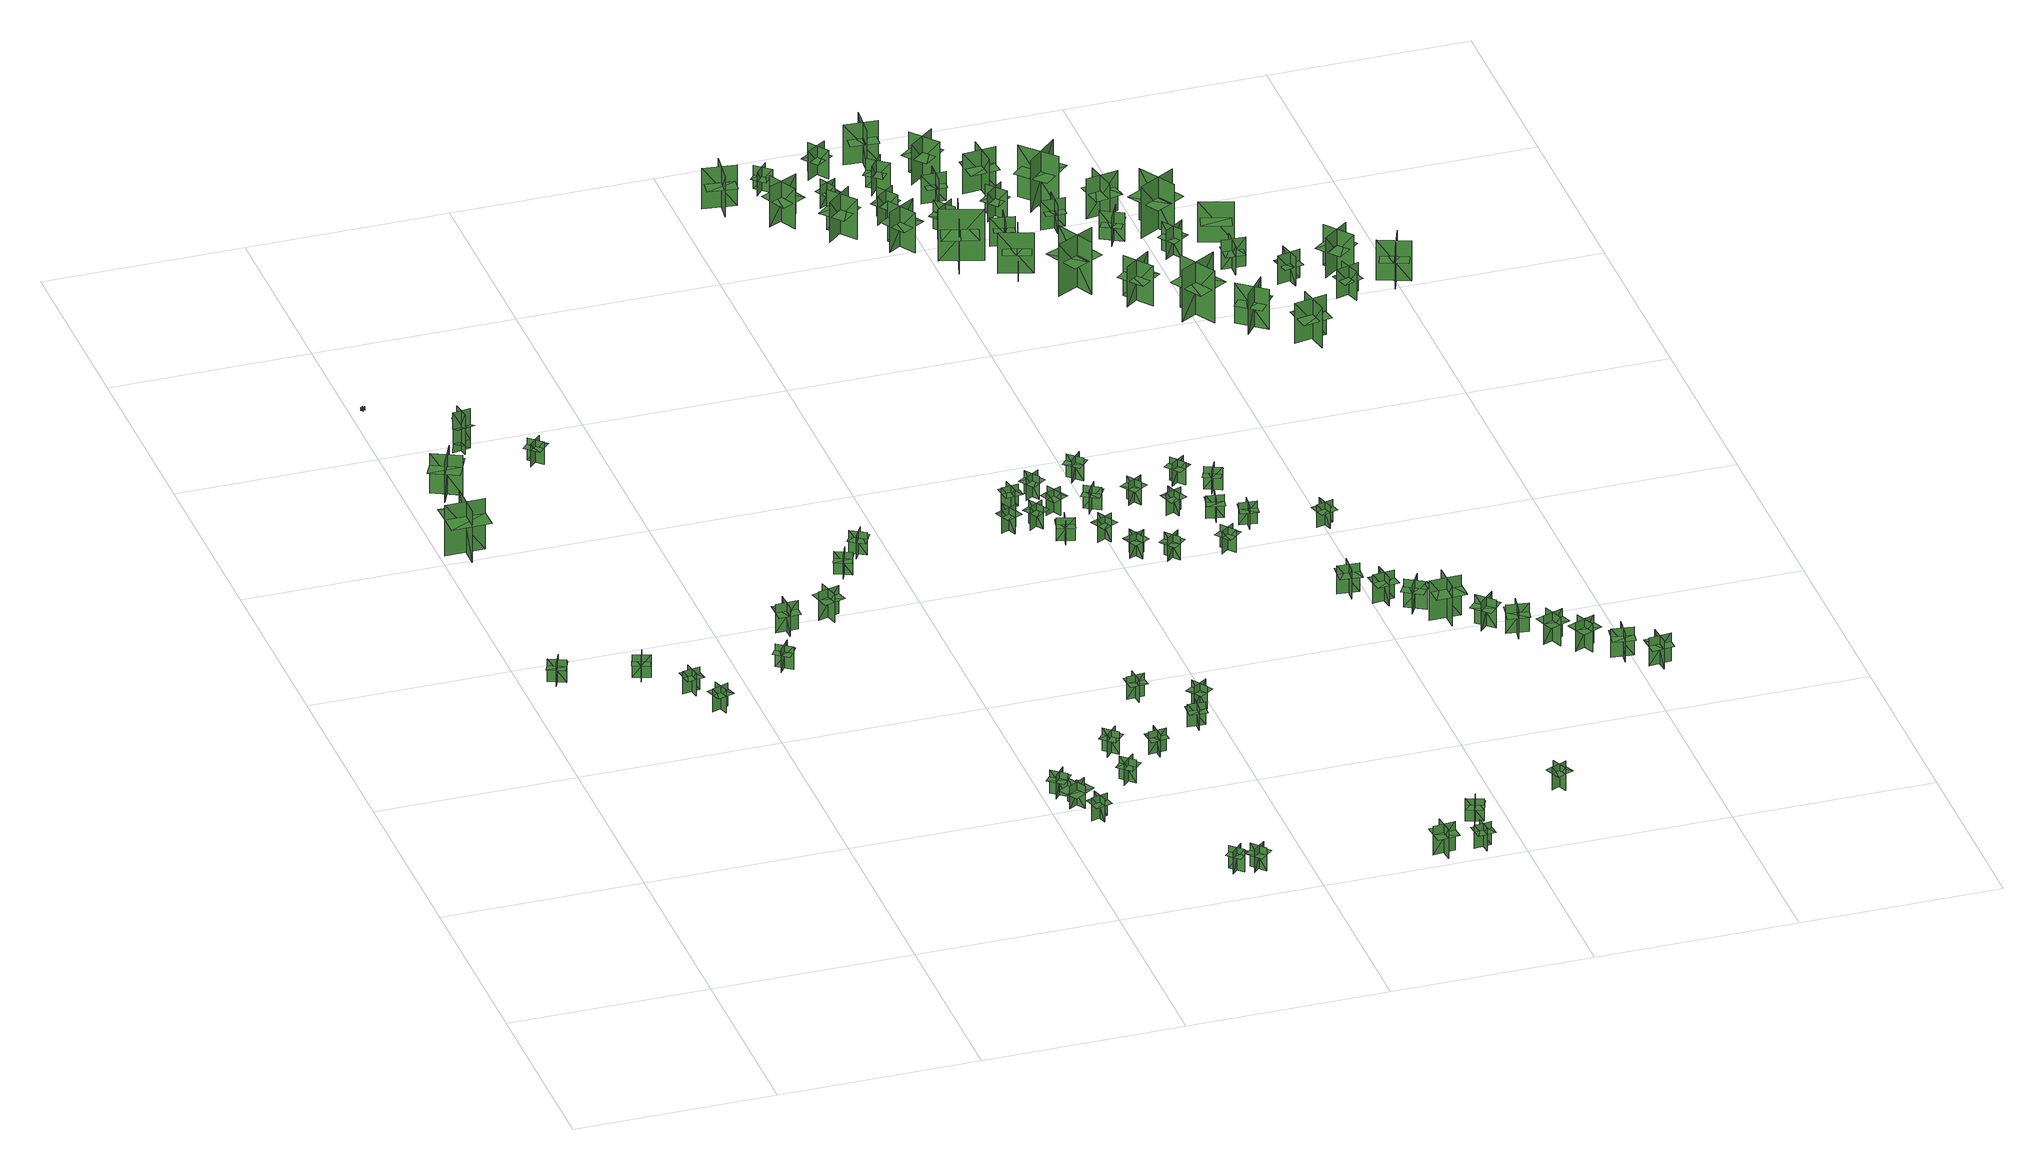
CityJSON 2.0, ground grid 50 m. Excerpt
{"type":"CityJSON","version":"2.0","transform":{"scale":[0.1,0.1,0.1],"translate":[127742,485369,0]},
"CityObjects":{
"tree1":{"type":"SolitaryVegetationObject","geometry":[{"type":"MultiSurface","lod":"1","boundaries":[[[0,1,2]],[[0,2,3]],[[4,5,6]],[[4,6,7]],[[8,9,10]],[[8,10,11]],[[8,11,12]],[[8,12,13]]]}]},
"tree2":{"type":"SolitaryVegetationObject","geometry":[{"type":"MultiSurface","lod":"1","boundaries":[[[14,15,16]],[[14,16,17]],[[18,19,20]],[[18,20,21]],[[22,23,24]],[[22,24,25]],[[22,25,26]],[[22,26,27]]]}]},
"tree3":{"type":"SolitaryVegetationObject","geometry":[{"type":"MultiSurface","lod":"1","boundaries":[[[28,29,30]],[[28,30,31]],[[32,33,34]],[[32,34,35]],[[36,37,38]],[[36,38,39]],[[36,39,40]],[[36,40,41]]]}]},
"tree4":{"type":"SolitaryVegetationObject","geometry":[{"type":"MultiSurface","lod":"1","boundaries":[[[42,43,44]],[[42,44,45]],[[46,47,48]],[[46,48,49]],[[50,51,52]],[[50,52,53]],[[50,53,54]],[[50,54,55]]]}]},
"tree5":{"type":"SolitaryVegetationObject","geometry":[{"type":"MultiSurface","lod":"1","boundaries":[[[56,57,58]],[[56,58,59]],[[60,61,62]],[[60,62,63]],[[64,65,66]],[[64,66,67]],[[64,67,68]],[[64,68,69]]]}]},
"tree6":{"type":"SolitaryVegetationObject","geometry":[{"type":"MultiSurface","lod":"1","boundaries":[[[70,71,72]],[[70,72,73]],[[74,75,76]],[[74,76,77]],[[78,79,80]],[[78,80,81]],[[78,81,82]],[[78,82,83]]]}]},
"tree7":{"type":"SolitaryVegetationObject","geometry":[{"type":"MultiSurface","lod":"1","boundaries":[[[84,85,86]],[[84,86,87]],[[88,89,90]],[[88,90,91]],[[92,93,94]],[[92,94,95]],[[92,95,96]],[[92,96,97]]]}]},
"tree8":{"type":"SolitaryVegetationObject","geometry":[{"type":"MultiSurface","lod":"1","boundaries":[[[98,99,100]],[[98,100,101]],[[102,103,104]],[[102,104,105]],[[106,107,103]],[[106,103,102]],[[108,109,99]],[[108,99,98]],[[110,111,112]],[[110,112,113]],[[114,115,116]],[[114,116,117]]]}]},
"tree9":{"type":"SolitaryVegetationObject","geometry":[{"type":"MultiSurface","lod":"1","boundaries":[[[118,119,120]],[[118,120,121]],[[122,123,124]],[[122,124,125]],[[126,127,128]],[[126,128,129]],[[126,129,130]],[[126,130,131]]]}]},
"tree10":{"type":"SolitaryVegetationObject","geometry":[{"type":"MultiSurface","lod":"1","boundaries":[[[132,133,134]],[[132,134,135]],[[136,137,138]],[[136,138,139]],[[140,141,142]],[[140,142,143]],[[140,143,144]],[[140,144,145]]]}]},
"tree11":{"type":"SolitaryVegetationObject","geometry":[{"type":"MultiSurface","lod":"1","boundaries":[[[146,147,148]],[[146,148,149]],[[150,151,152]],[[150,152,153]],[[154,155,156]],[[154,156,157]],[[154,157,158]],[[154,158,159]]]}]},
"tree12":{"type":"SolitaryVegetationObject","geometry":[{"type":"MultiSurface","lod":"1","boundaries":[[[160,161,162]],[[160,162,163]],[[164,165,166]],[[164,166,167]],[[168,169,170]],[[168,170,171]],[[168,171,172]],[[168,172,173]]]}]},
"tree13":{"type":"SolitaryVegetationObject","geometry":[{"type":"MultiSurface","lod":"1","boundaries":[[[174,175,176]],[[174,176,177]],[[178,179,180]],[[178,180,181]],[[182,183,184]],[[182,184,185]],[[182,185,186]],[[182,186,187]]]}]},
"tree14":{"type":"SolitaryVegetationObject","geometry":[{"type":"MultiSurface","lod":"1","boundaries":[[[188,189,190]],[[188,190,191]],[[192,193,194]],[[192,194,195]],[[196,197,198]],[[196,198,199]],[[196,199,200]],[[196,200,201]]]}]},
"tree15":{"type":"SolitaryVegetationObject","geometry":[{"type":"MultiSurface","lod":"1","boundaries":[[[202,203,204]],[[202,204,205]],[[206,207,208]],[[206,208,209]],[[210,211,212]],[[210,212,213]],[[210,213,214]],[[210,214,215]]]}]},
"tree16":{"type":"SolitaryVegetationObject","geometry":[{"type":"MultiSurface","lod":"1","boundaries":[[[216,217,218]],[[216,218,219]],[[220,221,222]],[[220,222,223]],[[224,225,226]],[[224,226,227]],[[224,227,228]],[[224,228,229]]]}]},
"tree17":{"type":"SolitaryVegetationObject","geometry":[{"type":"MultiSurface","lod":"1","boundaries":[[[230,231,232]],[[230,232,233]],[[234,235,236]],[[234,236,237]],[[238,239,240]],[[238,240,241]],[[238,241,242]],[[238,242,243]]]}]},
"tree18":{"type":"SolitaryVegetationObject","geometry":[{"type":"MultiSurface","lod":"1","boundaries":[[[244,245,246]],[[244,246,247]],[[248,249,250]],[[248,250,251]],[[252,253,254]],[[252,254,255]],[[252,255,256]],[[252,256,257]]]}]},
"tree19":{"type":"SolitaryVegetationObject","geometry":[{"type":"MultiSurface","lod":"1","boundaries":[[[258,259,260]],[[258,260,261]],[[262,263,264]],[[262,264,265]],[[266,267,268]],[[266,268,269]],[[266,269,270]],[[266,270,271]]]}]},
"tree20":{"type":"SolitaryVegetationObject","geometry":[{"type":"MultiSurface","lod":"1","boundaries":[[[272,273,274]],[[272,274,275]],[[276,277,278]],[[276,278,279]],[[280,281,282]],[[280,282,283]],[[280,283,284]],[[280,284,285]]]}]},
"tree21":{"type":"SolitaryVegetationObject","geometry":[{"type":"MultiSurface","lod":"1","boundaries":[[[286,287,288]],[[286,288,289]],[[290,291,292]],[[290,292,293]],[[294,295,296]],[[294,296,297]],[[294,297,298]],[[294,298,299]]]}]},
"tree22":{"type":"SolitaryVegetationObject","geometry":[{"type":"MultiSurface","lod":"1","boundaries":[[[300,301,302]],[[300,302,303]],[[304,305,306]],[[304,306,307]],[[308,309,310]],[[308,310,311]],[[308,311,312]],[[308,312,313]]]}]},
"tree23":{"type":"SolitaryVegetationObject","geometry":[{"type":"MultiSurface","lod":"1","boundaries":[[[314,315,316]],[[314,316,317]],[[318,319,320]],[[318,320,321]],[[322,323,324]],[[322,324,325]],[[322,325,326]],[[322,326,327]]]}]},
"tree24":{"type":"SolitaryVegetationObject","geometry":[{"type":"MultiSurface","lod":"1","boundaries":[[[328,329,330]],[[328,330,331]],[[332,333,334]],[[332,334,335]],[[336,337,338]],[[336,338,339]],[[336,339,340]],[[336,340,341]]]}]},
"tree25":{"type":"SolitaryVegetationObject","geometry":[{"type":"MultiSurface","lod":"1","boundaries":[[[342,343,344]],[[342,344,345]],[[346,347,348]],[[346,348,349]],[[350,351,352]],[[350,352,353]],[[350,353,354]],[[350,354,355]]]}]},
"tree26":{"type":"SolitaryVegetationObject","geometry":[{"type":"MultiSurface","lod":"1","boundaries":[[[356,357,358]],[[356,358,359]],[[360,361,362]],[[360,362,363]],[[364,365,366]],[[364,366,367]],[[364,367,368]],[[364,368,369]]]}]},
"tree27":{"type":"SolitaryVegetationObject","geometry":[{"type":"MultiSurface","lod":"1","boundaries":[[[370,371,372]],[[370,372,373]],[[374,375,376]],[[374,376,377]],[[378,379,380]],[[378,380,381]],[[378,381,382]],[[378,382,383]]]}]},
"tree28":{"type":"SolitaryVegetationObject","geometry":[{"type":"MultiSurface","lod":"1","boundaries":[[[384,385,386]],[[384,386,387]],[[388,389,390]],[[388,390,391]],[[392,393,394]],[[392,394,395]],[[392,395,396]],[[392,396,397]]]}]},
"tree29":{"type":"SolitaryVegetationObject","geometry":[{"type":"MultiSurface","lod":"1","boundaries":[[[398,399,400]],[[398,400,401]],[[402,403,404]],[[402,404,405]],[[406,407,408]],[[406,408,409]],[[406,409,410]],[[406,410,411]]]}]},
"tree30":{"type":"SolitaryVegetationObject","geometry":[{"type":"MultiSurface","lod":"1","boundaries":[[[412,413,414]],[[412,414,415]],[[416,417,418]],[[416,418,419]],[[420,421,422]],[[420,422,423]],[[420,423,424]],[[420,424,425]]]}]},
"tree31":{"type":"SolitaryVegetationObject","geometry":[{"type":"MultiSurface","lod":"1","boundaries":[[[426,427,428]],[[426,428,429]],[[430,431,432]],[[430,432,433]],[[434,435,436]],[[434,436,437]],[[434,437,438]],[[434,438,439]]]}]},
"tree32":{"type":"SolitaryVegetationObject","geometry":[{"type":"MultiSurface","lod":"1","boundaries":[[[440,441,442]],[[440,442,443]],[[444,445,446]],[[444,446,447]],[[448,449,450]],[[448,450,451]],[[448,451,452]],[[448,452,453]]]}]},
"tree33":{"type":"SolitaryVegetationObject","geometry":[{"type":"MultiSurface","lod":"1","boundaries":[[[454,455,456]],[[454,456,457]],[[458,459,460]],[[458,460,461]],[[462,463,464]],[[462,464,465]],[[462,465,466]],[[462,466,467]]]}]},
"tree34":{"type":"SolitaryVegetationObject","geometry":[{"type":"MultiSurface","lod":"1","boundaries":[[[468,469,470]],[[468,470,471]],[[472,473,474]],[[472,474,475]],[[476,477,478]],[[476,478,479]],[[476,479,480]],[[476,480,481]]]}]},
"tree35":{"type":"SolitaryVegetationObject","geometry":[{"type":"MultiSurface","lod":"1","boundaries":[[[482,483,484]],[[482,484,485]],[[486,487,488]],[[486,488,489]],[[490,491,492]],[[490,492,493]],[[490,493,494]],[[490,494,495]]]}]},
"tree36":{"type":"SolitaryVegetationObject","geometry":[{"type":"MultiSurface","lod":"1","boundaries":[[[496,497,498]],[[496,498,499]],[[500,501,502]],[[500,502,503]],[[504,505,506]],[[504,506,507]],[[504,507,508]],[[504,508,509]]]}]},
"tree37":{"type":"SolitaryVegetationObject","geometry":[{"type":"MultiSurface","lod":"1","boundaries":[[[510,511,512]],[[510,512,513]],[[514,515,516]],[[514,516,517]],[[518,519,520]],[[518,520,521]],[[518,521,522]],[[518,522,523]]]}]},
"tree38":{"type":"SolitaryVegetationObject","geometry":[{"type":"MultiSurface","lod":"1","boundaries":[[[524,525,526]],[[524,526,527]],[[528,529,530]],[[528,530,531]],[[532,533,534]],[[532,534,535]],[[532,535,536]],[[532,536,537]]]}]},
"tree39":{"type":"SolitaryVegetationObject","geometry":[{"type":"MultiSurface","lod":"1","boundaries":[[[538,539,540]],[[538,540,541]],[[542,543,544]],[[542,544,545]],[[546,547,548]],[[546,548,549]],[[546,549,550]],[[546,550,551]]]}]},
"tree40":{"type":"SolitaryVegetationObject","geometry":[{"type":"MultiSurface","lod":"1","boundaries":[[[552,553,554]],[[552,554,555]],[[556,557,558]],[[556,558,559]],[[560,561,562]],[[560,562,563]],[[560,564,565]],[[560,565,561]]]}]},
"tree41":{"type":"SolitaryVegetationObject","geometry":[{"type":"MultiSurface","lod":"1","boundaries":[[[566,567,568]],[[566,568,569]],[[570,571,572]],[[570,572,573]],[[574,575,576]],[[574,576,577]],[[574,577,578]],[[574,578,579]]]}]},
"tree42":{"type":"SolitaryVegetationObject","geometry":[{"type":"MultiSurface","lod":"1","boundaries":[[[580,581,582]],[[580,582,583]],[[584,585,586]],[[584,586,587]],[[588,589,590]],[[588,590,591]],[[588,591,592]],[[588,592,593]]]}]},
"tree43":{"type":"SolitaryVegetationObject","geometry":[{"type":"MultiSurface","lod":"1","boundaries":[[[594,595,596]],[[594,596,597]],[[598,599,600]],[[598,600,601]],[[602,603,604]],[[602,604,605]],[[602,606,607]],[[602,607,603]]]}]},
"tree44":{"type":"SolitaryVegetationObject","geometry":[{"type":"MultiSurface","lod":"1","boundaries":[[[608,609,610]],[[608,610,611]],[[612,613,614]],[[612,614,615]],[[616,617,618]],[[616,618,619]],[[616,619,620]],[[616,620,621]]]}]},
"tree45":{"type":"SolitaryVegetationObject","geometry":[{"type":"MultiSurface","lod":"1","boundaries":[[[622,623,624]],[[622,624,625]],[[626,627,628]],[[626,628,629]],[[630,631,632]],[[630,632,633]],[[630,634,635]],[[630,635,631]]]}]},
"tree46":{"type":"SolitaryVegetationObject","geometry":[{"type":"MultiSurface","lod":"1","boundaries":[[[636,637,638]],[[636,638,639]],[[640,641,642]],[[640,642,643]],[[644,645,646]],[[644,646,647]],[[644,647,648]],[[644,648,649]]]}]},
"tree47":{"type":"SolitaryVegetationObject","geometry":[{"type":"MultiSurface","lod":"1","boundaries":[[[650,651,652]],[[650,652,653]],[[654,655,656]],[[654,656,657]],[[658,659,660]],[[658,660,661]],[[658,661,662]],[[658,662,663]]]}]},
"tree48":{"type":"SolitaryVegetationObject","geometry":[{"type":"MultiSurface","lod":"1","boundaries":[[[664,665,666]],[[664,666,667]],[[668,669,670]],[[668,670,671]],[[672,673,674]],[[672,674,675]],[[672,676,677]],[[672,677,673]]]}]},
"tree49":{"type":"SolitaryVegetationObject","geometry":[{"type":"MultiSurface","lod":"1","boundaries":[[[678,679,680]],[[678,680,681]],[[682,683,684]],[[682,684,685]],[[686,687,688]],[[686,688,689]],[[686,689,690]],[[686,690,691]]]}]},
"tree50":{"type":"SolitaryVegetationObject","geometry":[{"type":"MultiSurface","lod":"1","boundaries":[[[692,693,694]],[[692,694,695]],[[696,697,698]],[[696,698,699]],[[700,701,702]],[[700,702,703]],[[700,703,704]],[[700,704,705]]]}]},
"tree51":{"type":"SolitaryVegetationObject","geometry":[{"type":"MultiSurface","lod":"1","boundaries":[[[706,707,708]],[[706,708,709]],[[710,711,712]],[[710,712,713]],[[714,715,716]],[[714,716,717]],[[714,718,719]],[[714,719,715]]]}]},
"tree52":{"type":"SolitaryVegetationObject","geometry":[{"type":"MultiSurface","lod":"1","boundaries":[[[720,721,722]],[[720,722,723]],[[724,725,726]],[[724,726,727]],[[728,729,730]],[[728,730,731]],[[728,731,732]],[[728,732,733]]]}]},
"tree53":{"type":"SolitaryVegetationObject","geometry":[{"type":"MultiSurface","lod":"1","boundaries":[[[734,735,736]],[[734,736,737]],[[738,739,740]],[[738,740,741]],[[742,743,744]],[[742,744,745]],[[742,745,746]],[[742,746,747]]]}]},
"tree54":{"type":"SolitaryVegetationObject","geometry":[{"type":"MultiSurface","lod":"1","boundaries":[[[748,749,750]],[[748,750,751]],[[752,753,754]],[[752,754,755]],[[756,757,758]],[[756,758,759]],[[756,760,761]],[[756,761,757]]]}]},
"tree55":{"type":"SolitaryVegetationObject","geometry":[{"type":"MultiSurface","lod":"1","boundaries":[[[762,763,764]],[[762,764,765]],[[766,767,768]],[[766,768,769]],[[770,771,772]],[[770,772,773]],[[770,774,775]],[[770,775,771]]]}]},
"tree56":{"type":"SolitaryVegetationObject","geometry":[{"type":"MultiSurface","lod":"1","boundaries":[[[776,777,778]],[[776,778,779]],[[780,781,782]],[[780,782,783]],[[784,785,786]],[[784,786,787]],[[784,787,788]],[[784,788,789]]]}]},
"tree57":{"type":"SolitaryVegetationObject","geometry":[{"type":"MultiSurface","lod":"1","boundaries":[[[790,791,792]],[[790,792,793]],[[794,795,796]],[[794,796,797]],[[798,799,800]],[[798,800,801]],[[798,802,803]],[[798,803,799]]]}]},
"tree58":{"type":"SolitaryVegetationObject","geometry":[{"type":"MultiSurface","lod":"1","boundaries":[[[804,805,806]],[[804,806,807]],[[808,809,810]],[[808,810,811]],[[812,813,814]],[[812,814,815]],[[812,815,816]],[[812,816,817]]]}]},
"tree59":{"type":"SolitaryVegetationObject","geometry":[{"type":"MultiSurface","lod":"1","boundaries":[[[818,819,820]],[[818,820,821]],[[822,823,824]],[[822,824,825]],[[826,827,828]],[[826,828,829]],[[826,830,831]],[[826,831,827]]]}]},
"tree60":{"type":"SolitaryVegetationObject","geometry":[{"type":"MultiSurface","lod":"1","boundaries":[[[832,833,834]],[[832,834,835]],[[836,837,838]],[[836,838,839]],[[840,841,842]],[[840,842,843]],[[840,843,844]],[[840,844,845]]]}]},
"tree61":{"type":"SolitaryVegetationObject","geometry":[{"type":"MultiSurface","lod":"1","boundaries":[[[846,847,848]],[[846,848,849]],[[850,851,852]],[[850,852,853]],[[854,855,856]],[[854,856,857]],[[854,858,859]],[[854,859,855]]]}]},
"tree62":{"type":"SolitaryVegetationObject","geometry":[{"type":"MultiSurface","lod":"1","boundaries":[[[860,861,862]],[[860,862,863]],[[864,865,866]],[[864,866,867]],[[868,869,870]],[[868,870,871]],[[868,871,872]],[[868,872,873]]]}]},
"tree63":{"type":"SolitaryVegetationObject","geometry":[{"type":"MultiSurface","lod":"1","boundaries":[[[874,875,876]],[[874,876,877]],[[878,879,880]],[[878,880,881]],[[882,883,884]],[[882,884,885]],[[882,886,887]],[[882,887,883]]]}]},
"tree64":{"type":"SolitaryVegetationObject","geometry":[{"type":"MultiSurface","lod":"1","boundaries":[[[888,889,890]],[[888,890,891]],[[892,893,894]],[[892,894,895]],[[896,897,898]],[[896,898,899]],[[896,900,901]],[[896,901,897]]]}]},
"tree65":{"type":"SolitaryVegetationObject","geometry":[{"type":"MultiSurface","lod":"1","boundaries":[[[902,903,904]],[[902,904,905]],[[906,907,908]],[[906,908,909]],[[910,911,912]],[[910,912,913]],[[910,914,915]],[[910,915,911]]]}]},
"tree66":{"type":"SolitaryVegetationObject","geometry":[{"type":"MultiSurface","lod":"1","boundaries":[[[916,917,918]],[[916,918,919]],[[920,921,922]],[[920,922,923]],[[924,925,926]],[[924,926,927]],[[924,927,928]],[[924,928,929]]]}]},
"tree67":{"type":"SolitaryVegetationObject","geometry":[{"type":"MultiSurface","lod":"1","boundaries":[[[930,931,932]],[[930,932,933]],[[934,935,936]],[[934,936,937]],[[938,939,940]],[[938,940,941]],[[938,942,943]],[[938,943,939]]]}]},
"tree68":{"type":"SolitaryVegetationObject","geometry":[{"type":"MultiSurface","lod":"1","boundaries":[[[944,945,946]],[[944,946,947]],[[948,949,950]],[[948,950,951]],[[952,953,954]],[[952,954,955]],[[952,956,957]],[[952,957,953]]]}]},
"tree69":{"type":"SolitaryVegetationObject","geometry":[{"type":"MultiSurface","lod":"1","boundaries":[[[958,959,960]],[[958,960,961]],[[962,963,964]],[[962,964,965]],[[966,967,968]],[[966,968,969]],[[966,969,970]],[[966,970,971]]]}]},
"tree70":{"type":"SolitaryVegetationObject","geometry":[{"type":"MultiSurface","lod":"1","boundaries":[[[972,973,974]],[[972,974,975]],[[976,977,978]],[[976,978,979]],[[980,981,982]],[[980,982,983]],[[980,984,985]],[[980,985,981]]]}]},
"tree71":{"type":"SolitaryVegetationObject","geometry":[{"type":"MultiSurface","lod":"1","boundaries":[[[986,987,988]],[[986,988,989]],[[990,991,992]],[[990,992,993]],[[994,995,996]],[[994,996,997]],[[994,998,999]],[[994,999,995]]]}]},
"tree72":{"type":"SolitaryVegetationObject","geometry":[{"type":"MultiSurface","lod":"1","boundaries":[[[1000,1001,1002]],[[1000,1002,1003]],[[1004,1005,1006]],[[1004,1006,1007]],[[1008,1009,1010]],[[1008,1010,1011]],[[1008,1011,1012]],[[1008,1012,1013]]]}]},
"tree73":{"type":"SolitaryVegetationObject","geometry":[{"type":"MultiSurface","lod":"1","boundaries":[[[1014,1015,1016]],[[1014,1016,1017]],[[1018,1019,1020]],[[1018,1020,1021]],[[1022,1023,1024]],[[1022,1024,1025]],[[1022,1026,1027]],[[1022,1027,1023]]]}]},
"tree74":{"type":"SolitaryVegetationObject","geometry":[{"type":"MultiSurface","lod":"1","boundaries":[[[1028,1029,1030]],[[1028,1030,1031]],[[1032,1033,1034]],[[1032,1034,1035]],[[1036,1037,1038]],[[1036,1038,1039]],[[1036,1040,1041]],[[1036,1041,1037]]]}]},
"tree75":{"type":"SolitaryVegetationObject","geometry":[{"type":"MultiSurface","lod":"1","boundaries":[[[1042,1043,1044]],[[1042,1044,1045]],[[1046,1047,1048]],[[1046,1048,1049]],[[1050,1051,1052]],[[1050,1052,1053]],[[1050,1053,1054]],[[1050,1054,1055]]]}]},
"tree76":{"type":"SolitaryVegetationObject","geometry":[{"type":"MultiSurface","lod":"1","boundaries":[[[1056,1057,1058]],[[1056,1058,1059]],[[1060,1061,1062]],[[1060,1062,1063]],[[1064,1065,1066]],[[1064,1066,1067]],[[1064,1068,1069]],[[1064,1069,1065]]]}]},
"tree77":{"type":"SolitaryVegetationObject","geometry":[{"type":"MultiSurface","lod":"1","boundaries":[[[1070,1071,1072]],[[1070,1072,1073]],[[1074,1075,1076]],[[1074,1076,1077]],[[1078,1079,1080]],[[1078,1080,1081]],[[1078,1082,1083]],[[1078,1083,1079]]]}]},
"tree78":{"type":"SolitaryVegetationObject","geometry":[{"type":"MultiSurface","lod":"1","boundaries":[[[1084,1085,1086]],[[1084,1086,1087]],[[1088,1089,1090]],[[1088,1090,1091]],[[1092,1093,1094]],[[1092,1094,1095]],[[1092,1095,1096]],[[1092,1096,1097]]]}]},
"tree79":{"type":"SolitaryVegetationObject","geometry":[{"type":"MultiSurface","lod":"1","boundaries":[[[1098,1099,1100]],[[1098,1100,1101]],[[1102,1103,1104]],[[1102,1104,1105]],[[1106,1107,1108]],[[1106,1108,1109]],[[1106,1110,1111]],[[1106,1111,1107]]]}]},
"tree80":{"type":"SolitaryVegetationObject","geometry":[{"type":"MultiSurface","lod":"1","boundaries":[[[1112,1113,1114]],[[1112,1114,1115]],[[1116,1117,1118]],[[1116,1118,1119]],[[1120,1121,1122]],[[1120,1122,1123]],[[1120,1123,1124]],[[1120,1124,1125]]]}]},
"tree81":{"type":"SolitaryVegetationObject","geometry":[{"type":"MultiSurface","lod":"1","boundaries":[[[1126,1127,1128]],[[1126,1128,1129]],[[1130,1131,1132]],[[1130,1132,1133]],[[1134,1135,1136]],[[1134,1136,1137]],[[1134,1138,1139]],[[1134,1139,1135]]]}]},
"tree82":{"type":"SolitaryVegetationObject","geometry":[{"type":"MultiSurface","lod":"1","boundaries":[[[1140,1141,1142]],[[1140,1142,1143]],[[1144,1145,1146]],[[1144,1146,1147]],[[1148,1149,1150]],[[1148,1150,1151]],[[1148,1152,1153]],[[1148,1153,1149]]]}]},
"tree83":{"type":"SolitaryVegetationObject","geometry":[{"type":"MultiSurface","lod":"1","boundaries":[[[1154,1155,1156]],[[1154,1156,1157]],[[1158,1159,1160]],[[1158,1160,1161]],[[1162,1163,1164]],[[1162,1164,1165]],[[1162,1166,1167]],[[1162,1167,1163]]]}]},
"tree84":{"type":"SolitaryVegetationObject","geometry":[{"type":"MultiSurface","lod":"1","boundaries":[[[1168,1169,1170]],[[1168,1170,1171]],[[1172,1173,1174]],[[1172,1174,1175]],[[1176,1177,1178]],[[1176,1178,1179]],[[1176,1180,1181]],[[1176,1181,1177]]]}]},
"tree85":{"type":"SolitaryVegetationObject","geometry":[{"type":"MultiSurface","lod":"1","boundaries":[[[1182,1183,1184]],[[1182,1184,1185]],[[1186,1187,1188]],[[1186,1188,1189]],[[1190,1191,1192]],[[1190,1192,1193]],[[1190,1194,1195]],[[1190,1195,1191]]]}]},
"tree86":{"type":"SolitaryVegetationObject","geometry":[{"type":"MultiSurface","lod":"1","boundaries":[[[1196,1197,1198]],[[1196,1198,1199]],[[1200,1201,1202]],[[1200,1202,1203]],[[1204,1205,1206]],[[1204,1206,1207]],[[1204,1208,1209]],[[1204,1209,1205]]]}]},
"tree87":{"type":"SolitaryVegetationObject","geometry":[{"type":"MultiSurface","lod":"1","boundaries":[[[1210,1211,1212]],[[1210,1212,1213]],[[1214,1215,1216]],[[1214,1216,1217]],[[1218,1219,1220]],[[1218,1220,1221]],[[1218,1222,1223]],[[1218,1223,1219]]]}]},
"tree88":{"type":"SolitaryVegetationObject","geometry":[{"type":"MultiSurface","lod":"1","boundaries":[[[1224,1225,1226]],[[1224,1226,1227]],[[1228,1229,1230]],[[1228,1230,1231]],[[1232,1233,1234]],[[1232,1234,1235]],[[1232,1236,1237]],[[1232,1237,1233]]]}]},
"tree89":{"type":"SolitaryVegetationObject","geometry":[{"type":"MultiSurface","lod":"1","boundaries":[[[1238,1239,1240]],[[1238,1240,1241]],[[1242,1243,1244]],[[1242,1244,1245]],[[1246,1247,1248]],[[1246,1248,1249]],[[1246,1250,1251]],[[1246,1251,1247]]]}]},
"tree90":{"type":"SolitaryVegetationObject","geometry":[{"type":"MultiSurface","lod":"1","boundaries":[[[1252,1253,1254]],[[1252,1254,1255]],[[1256,1257,1258]],[[1256,1258,1259]],[[1260,1261,1262]],[[1260,1262,1263]],[[1260,1264,1265]],[[1260,1265,1261]]]}]},
"tree91":{"type":"SolitaryVegetationObject","geometry":[{"type":"MultiSurface","lod":"1","boundaries":[[[1266,1267,1268]],[[1266,1268,1269]],[[1270,1271,1272]],[[1270,1272,1273]],[[1274,1275,1276]],[[1274,1276,1277]],[[1274,1278,1279]],[[1274,1279,1275]]]}]},
"tree92":{"type":"SolitaryVegetationObject","geometry":[{"type":"MultiSurface","lod":"1","boundaries":[[[1280,1281,1282]],[[1280,1282,1283]],[[1284,1285,1286]],[[1284,1286,1287]],[[1288,1289,1290]],[[1288,1290,1291]],[[1288,1292,1293]],[[1288,1293,1289]]]}]},
"tree93":{"type":"SolitaryVegetationObject","geometry":[{"type":"MultiSurface","lod":"1","boundaries":[[[1294,1295,1296]],[[1294,1296,1297]],[[1298,1299,1300]],[[1298,1300,1301]],[[1302,1303,1304]],[[1302,1304,1305]],[[1302,1306,1307]],[[1302,1307,1303]]]}]}
},
"vertices":[
[73,1384,21],[91,1424,21],[91,1424,82],[73,1384,82],[101,1394,21],[60,1412,21],[60,1412,82],[101,1394,82],[101,1394,65],[110,1414,65],[69,1432,65],[60,1412,65],[51,1392,65],[92,1374,65],
[61,1979,18],[61,2079,18],[61,2079,156],[61,1979,156],[108,2026,18],[9,2026,18],[9,2026,156],[108,2026,156],[108,2026,117],[108,2076,117],[8,2075,117],[9,2026,117],[9,1976,117],[108,1976,117],
[254,1369,20],[296,1355,20],[296,1355,81],[254,1369,81],[267,1343,20],[282,1384,20],[282,1384,81],[267,1343,81],[267,1343,64],[288,1335,64],[302,1377,64],[282,1384,64],[261,1392,64],[246,1350,64],
[387,1271,19],[343,1264,19],[343,1264,81],[387,1271,81],[363,1288,19],[370,1245,19],[370,1245,81],[363,1288,81],[363,1288,64],[341,1285,64],[348,1241,64],[370,1245,64],[392,1248,64],[385,1292,64],
[426,1179,20],[384,1165,20],[384,1165,82],[426,1179,82],[400,1193,20],[413,1151,20],[413,1151,82],[400,1193,82],[400,1193,65],[378,1186,65],[392,1144,65],[413,1151,65],[434,1157,65],[421,1199,65],
[84,2257,17],[118,2327,17],[118,2327,125],[84,2257,125],[133,2274,17],[63,2307,17],[63,2307,125],[133,2274,125],[133,2274,94],[150,2309,94],[80,2342,94],[63,2307,94],[46,2272,94],[116,2239,94],
[34,2715,18],[34,2725,18],[34,2725,9],[34,2715,9],[30,2715,13],[30,2725,13],[38,2725,13],[38,2715,13],[29,2722,13],[29,2722,18],[39,2722,18],[39,2722,13],[39,2722,9],[29,2722,9],
[213,2463,45],[169,2455,45],[168,2455,130],[213,2463,130],[185,2482,45],[193,2438,45],[193,2438,130],[186,2482,130],[186,2482,22],[193,2438,22],[213,2463,22],[168,2455,22],[213,2463,86],[168,2455,86],[172,2432,95],[217,2440,95],[175,2456,100],[208,2462,100],[205,2479,105],[171,2473,105],
[585,1310,22],[621,1284,22],[621,1284,84],[585,1310,84],[590,1281,22],[616,1317,22],[616,1317,84],[590,1281,84],[590,1281,67],[608,1268,67],[633,1304,67],[616,1317,67],[598,1330,67],[572,1294,67],
[353,2374,20],[322,2342,20],[322,2342,81],[353,2374,81],[323,2373,20],[355,2343,20],[355,2343,81],[323,2373,81],[323,2373,64],[308,2357,64],[340,2327,64],[355,2343,64],[371,2359,64],[339,2389,64],
[633,1455,21],[688,1456,21],[688,1456,98],[633,1455,98],[660,1429,21],[658,1484,21],[658,1484,98],[660,1429,98],[660,1429,76],[687,1430,76],[686,1485,76],[658,1484,76],[631,1484,76],[632,1428,76],
[1024,549,18],[1051,583,18],[1051,583,80],[1024,549,80],[1053,552,18],[1018,579,18],[1018,579,80],[1053,552,80],[1053,552,63],[1067,569,63],[1032,597,63],[1018,579,63],[1004,562,63],[1039,534,63],
[1075,485,19],[1075,485,81],[1047,531,81],[1047,531,19],[1040,494,19],[1040,494,81],[1084,521,81],[1084,521,19],[1034,490,61],[1048,467,61],[1102,501,61],[1088,524,61],[1074,547,61],[1020,513,61],
[764,1510,21],[778,1456,21],[778,1456,98],[764,1510,98],[745,1478,21],[799,1492,21],[799,1492,98],[745,1478,98],[745,1478,76],[753,1451,76],[806,1466,76],[799,1492,76],[792,1519,76],[738,1504,76],
[1100,416,18],[1088,458,18],[1088,458,80],[1100,416,80],[1114,441,18],[1072,430,18],[1072,430,80],[1114,441,80],[1114,441,62],[1109,463,62],[1066,451,62],[1072,430,62],[1078,408,62],[1120,420,62],
[856,1633,23],[873,1674,23],[873,1674,84],[856,1633,84],[883,1644,23],[842,1661,23],[842,1661,84],[883,1644,84],[883,1644,67],[892,1664,67],[851,1681,67],[842,1661,67],[834,1640,67],[875,1623,67],
[1312,135,15],[1342,107,15],[1342,107,76],[1312,135,76],[1313,105,15],[1341,135,15],[1341,135,76],[1313,105,76],[1313,105,60],[1327,92,60],[1355,122,60],[1341,135,60],[1327,148,60],[1299,119,60],
[1223,556,20],[1191,587,20],[1191,587,82],[1223,556,82],[1223,586,20],[1192,554,20],[1192,554,82],[1223,586,82],[1223,586,64],[1207,601,64],[1176,569,64],[1192,554,64],[1208,538,64],[1239,570,64],
[1361,92,18],[1393,121,18],[1393,121,80],[1361,92,80],[1390,90,18],[1360,123,18],[1360,123,80],[1390,90,80],[1390,90,62],[1407,105,62],[1377,138,62],[1360,123,62],[1344,108,62],[1374,75,62],
[1225,690,20],[1193,720,20],[1193,720,81],[1225,690,81],[1224,719,20],[1194,687,20],[1194,687,81],[1224,719,81],[1224,719,64],[1208,735,64],[1178,702,64],[1194,687,64],[1210,672,64],[1240,704,64],
[943,1722,21],[905,1744,21],[905,1744,82],[943,1722,82],[936,1751,21],[914,1712,21],[914,1712,82],[936,1751,82],[936,1751,65],[917,1762,65],[895,1724,65],[914,1712,65],[933,1701,65],[955,1739,65],
[1289,667,21],[1333,672,21],[1333,672,82],[1289,667,82],[1312,649,21],[1308,693,21],[1308,693,82],[1312,649,82],[1312,649,65],[1334,651,65],[1330,695,65],[1308,693,65],[1285,690,65],[1290,646,65],
[1337,943,19],[1341,899,19],[1341,899,81],[1337,943,81],[1318,920,19],[1362,924,19],[1362,924,81],[1318,920,81],[1318,920,64],[1320,898,64],[1364,902,64],[1362,924,64],[1360,946,64],[1316,942,64],
[1436,739,18],[1438,783,18],[1438,783,79],[1436,739,79],[1458,759,18],[1414,761,18],[1414,761,79],[1458,759,79],[1458,759,62],[1459,781,62],[1415,783,62],[1414,761,62],[1413,739,62],[1457,737,62],
[1454,830,18],[1490,855,18],[1490,855,80],[1454,830,80],[1483,824,18],[1458,861,18],[1458,861,80],[1483,824,80],[1483,824,62],[1501,837,62],[1476,873,62],[1458,861,62],[1439,848,62],[1465,812,62],
[1300,1706,21],[1282,1747,21],[1282,1747,83],[1300,1706,83],[1311,1734,21],[1271,1716,21],[1271,1716,83],[1311,1734,83],[1311,1734,66],[1302,1754,66],[1262,1736,66],[1271,1716,66],[1280,1696,66],[1320,1713,66],
[1804,64,20],[1809,9,20],[1809,9,97],[1804,64,97],[1780,36,20],[1835,41,20],[1835,41,97],[1780,36,97],[1780,36,75],[1783,8,75],[1838,13,75],[1835,41,75],[1833,68,75],[1778,63,75],
[1368,1702,23],[1344,1739,23],[1344,1739,85],[1368,1702,85],[1374,1731,23],[1337,1707,23],[1337,1707,85],[1374,1731,85],[1374,1731,68],[1362,1749,68],[1325,1725,68],[1337,1707,68],[1349,1688,68],[1386,1712,68],
[1346,1823,20],[1303,1818,20],[1303,1818,81],[1346,1823,81],[1323,1842,20],[1329,1798,20],[1329,1798,81],[1323,1842,81],[1323,1842,64],[1301,1839,64],[1307,1795,64],[1329,1798,64],[1351,1800,64],[1345,1844,64],
[1381,1644,22],[1424,1633,22],[1424,1633,84],[1381,1644,84],[1396,1619,22],[1406,1662,22],[1406,1662,84],[1396,1619,84],[1396,1619,67],[1418,1613,67],[1428,1656,67],[1406,1662,67],[1385,1667,67],[1375,1624,67],
[1924,42,18],[1880,37,18],[1880,37,80],[1924,42,80],[1901,60,18],[1906,17,18],[1906,17,80],[1901,60,80],[1901,60,63],[1879,58,63],[1884,14,63],[1906,17,63],[1928,19,63],[1923,63,63],
[1433,1774,25],[1393,1756,25],[1393,1756,86],[1433,1774,86],[1405,1785,25],[1424,1745,25],[1424,1745,86],[1405,1785,86],[1405,1785,69],[1385,1775,69],[1404,1735,69],[1424,1745,69],[1444,1754,69],[1425,1794,69],
[1402,1837,20],[1377,1873,20],[1377,1873,82],[1402,1837,82],[1408,1866,20],[1371,1841,20],[1371,1841,82],[1408,1866,82],[1408,1866,64],[1395,1884,64],[1359,1859,64],[1371,1841,64],[1384,1822,64],[1420,1847,64],
[1939,141,21],[1897,156,21],[1897,156,82],[1939,141,82],[1926,168,21],[1911,126,21],[1911,126,82],[1926,168,82],[1926,168,65],[1905,175,65],[1890,133,65],[1911,126,65],[1932,119,65],[1947,160,65],
[1500,1599,23],[1481,1639,23],[1481,1639,84],[1500,1599,84],[1510,1626,23],[1470,1607,23],[1470,1607,84],[1510,1626,84],[1510,1626,67],[1500,1646,67],[1460,1627,67],[1470,1607,67],[1480,1587,67],[1519,1607,67],
[1519,1517,21],[1559,1535,21],[1559,1535,83],[1519,1517,83],[1547,1506,21],[1528,1546,21],[1528,1546,83],[1547,1506,83],[1547,1506,66],[1567,1516,66],[1548,1556,66],[1528,1546,66],[1508,1537,66],[1527,1497,66],
[1512,1767,26],[1489,1729,26],[1489,1729,88],[1512,1767,88],[1484,1760,26],[1522,1737,26],[1522,1737,88],[1484,1760,88],[1484,1760,70],[1472,1741,70],[1510,1718,70],[1522,1737,70],[1533,1756,70],[1495,1779,70],
[1599,1475,23],[1633,1504,23],[1633,1504,85],[1599,1475,85],[1628,1472,23],[1600,1506,23],[1600,1506,85],[1628,1472,85],[1628,1472,67],[1645,1487,67],[1617,1520,67],[1600,1506,67],[1583,1492,67],[1611,1458,67],
[1495,1880,22],[1525,1913,22],[1525,1913,84],[1495,1880,84],[1525,1881,22],[1492,1911,22],[1492,1911,84],[1525,1881,84],[1525,1881,67],[1540,1897,67],[1507,1927,67],[1492,1911,67],[1477,1895,67],[1510,1865,67],
[1141,3305,23],[1057,3316,23],[1057,3316,132],[1141,3305,132],[1108,3347,23],[1108,3347,132],[1097,3263,132],[1097,3263,23],[1135,3302,90],[1062,3312,90],[1058,3278,90],[1131,3269,90],[1140,3338,90],[1067,3347,90],
[1588,1737,26],[1625,1761,26],[1625,1761,88],[1588,1737,88],[1617,1731,26],[1593,1768,26],[1593,1768,88],[1617,1731,88],[1617,1731,70],[1635,1743,70],[1611,1780,70],[1593,1768,70],[1574,1756,70],[1598,1719,70],
[1683,1649,30],[1669,1691,30],[1669,1691,91],[1683,1649,91],[1696,1676,30],[1655,1661,30],[1655,1661,91],[1696,1676,91],[1696,1676,74],[1689,1696,74],[1647,1682,74],[1655,1661,74],[1662,1640,74],[1704,1655,74],
[1201,3245,19],[1238,3169,19],[1238,3169,128],[1201,3245,128],[1184,3195,19],[1184,3195,128],[1260,3231,128],[1260,3231,19],[1206,3241,86],[1238,3175,86],[1269,3190,86],[1237,3256,86],[1175,3226,86],[1206,3160,86],
[1763,1492,25],[1728,1464,25],[1728,1464,86],[1763,1492,86],[1733,1495,25],[1761,1461,25],[1761,1461,86],[1733,1495,86],[1733,1495,69],[1716,1481,69],[1744,1447,69],[1761,1461,69],[1778,1475,69],[1751,1509,69],
[1227,3361,27],[1196,3324,27],[1196,3324,90],[1227,3361,90],[1197,3358,27],[1197,3358,90],[1234,3327,90],[1234,3327,27],[1226,3358,66],[1199,3325,66],[1214,3313,66],[1241,3345,66],[1211,3371,66],[1184,3338,66],
[2174,249,17],[2134,231,17],[2134,231,79],[2174,249,79],[2147,260,17],[2164,219,17],[2164,219,79],[2147,260,79],[2147,260,62],[2127,251,62],[2144,210,62],[2164,219,62],[2185,228,62],[2167,269,62],
[1759,1602,25],[1768,1646,25],[1768,1646,87],[1759,1602,87],[1784,1619,25],[1741,1627,25],[1741,1627,87],[1784,1619,87],[1784,1619,70],[1788,1640,70],[1745,1649,70],[1741,1627,70],[1736,1605,70],[1780,1597,70],
[1358,3137,21],[1294,3082,21],[1294,3082,130],[1358,3137,130],[1306,3141,21],[1306,3141,130],[1360,3076,130],[1360,3076,21],[1356,3131,88],[1300,3083,88],[1322,3057,88],[1378,3105,88],[1333,3158,88],[1277,3110,88],
[1720,1834,15],[1748,1800,15],[1748,1800,77],[1720,1834,77],[1717,1805,15],[1752,1832,15],[1752,1832,77],[1717,1805,77],[1717,1805,60],[1731,1788,60],[1765,1815,60],[1752,1832,60],[1738,1850,60],[1703,1822,60],
[1829,1594,24],[1823,1550,24],[1823,1550,85],[1829,1594,85],[1805,1577,24],[1849,1570,24],[1849,1570,85],[1805,1577,85],[1805,1577,68],[1802,1555,68],[1846,1548,68],[1849,1570,68],[1852,1592,68],[1809,1599,68],
[1327,3252,28],[1348,3209,28],[1348,3209,90],[1327,3252,90],[1317,3223,28],[1317,3223,90],[1360,3245,90],[1360,3245,28],[1330,3250,66],[1348,3212,66],[1366,3221,66],[1347,3259,66],[1311,3241,66],[1330,3203,66],
[1984,1217,18],[1929,1221,18],[1929,1221,95],[1984,1217,95],[1960,1245,18],[1956,1190,18],[1956,1190,95],[1960,1245,95],[1960,1245,73],[1932,1247,73],[1928,1192,73],[1956,1190,73],[1983,1188,73],[1988,1243,73],
[1782,1768,17],[1822,1749,17],[1822,1749,78],[1782,1768,78],[1792,1740,17],[1811,1780,17],[1811,1780,78],[1792,1740,78],[1792,1740,61],[1812,1731,61],[1831,1771,61],[1811,1780,61],[1791,1789,61],[1772,1749,61],
[1424,3045,23],[1468,2973,23],[1468,2973,132],[1424,3045,132],[1412,2993,23],[1412,2993,132],[1483,3037,132],[1483,3037,23],[1429,3042,90],[1468,2979,90],[1497,2997,90],[1458,3060,90],[1399,3023,90],[1437,2961,90],
[1380,3387,28],[1330,3353,28],[1330,3353,106],[1380,3387,106],[1342,3393,28],[1342,3393,106],[1377,3344,106],[1377,3344,28],[1378,3383,76],[1335,3353,76],[1348,3333,76],[1392,3363,76],[1363,3404,76],[1320,3374,76],
[2030,1135,17],[2022,1190,17],[2022,1190,94],[2030,1135,94],[2052,1164,17],[1997,1157,17],[1997,1157,94],[2052,1164,94],[2052,1164,73],[2048,1192,73],[1993,1184,73],[1997,1157,73],[2001,1129,73],[2056,1137,73],
[1470,3151,26],[1422,3114,26],[1422,3114,104],[1470,3151,104],[1433,3155,26],[1433,3155,104],[1469,3107,104],[1469,3107,26],[1469,3146,74],[1427,3114,74],[1442,3095,74],[1483,3127,74],[1453,3166,74],[1412,3134,74],
[2062,1124,14],[2110,1096,14],[2110,1096,91],[2062,1124,91],[2071,1088,14],[2099,1136,14],[2099,1136,91],[2071,1088,91],[2071,1088,70],[2095,1074,70],[2123,1122,70],[2099,1136,70],[2075,1150,70],[2047,1102,70],
[1568,2960,20],[1538,2856,20],[1538,2856,160],[1568,2960,160],[1509,2927,20],[1509,2927,160],[1613,2897,160],[1613,2897,20],[1570,2953,106],[1544,2862,106],[1586,2850,106],[1612,2941,106],[1526,2965,106],[1500,2874,106],
[2002,1493,26],[1989,1536,26],[1989,1536,88],[2002,1493,88],[2016,1519,26],[1974,1507,26],[1974,1507,88],[2016,1519,88],[2016,1519,70],[2010,1541,70],[1967,1528,70],[1974,1507,70],[1980,1486,70],[2022,1498,70],
[1486,3293,25],[1450,3246,25],[1450,3246,103],[1486,3293,103],[1449,3288,25],[1449,3288,103],[1497,3251,103],[1497,3251,25],[1486,3289,73],[1454,3247,73],[1473,3232,73],[1505,3274,73],[1466,3304,73],[1434,3263,73],
[2179,1053,12],[2101,1051,12],[2101,1051,120],[2179,1053,120],[2142,1089,12],[2144,1011,12],[2144,1011,120],[2142,1089,120],[2142,1089,90],[2103,1088,90],[2105,1010,90],[2144,1011,90],[2182,1012,90],[2180,1090,90],
[1580,3016,25],[1541,3062,25],[1541,3062,103],[1580,3016,103],[1582,3053,25],[1582,3053,103],[1537,3014,103],[1537,3014,25],[1575,3017,73],[1541,3057,73],[1523,3041,73],[1557,3001,73],[1595,3033,73],[1561,3073,73],
[1474,3356,25],[1481,3440,25],[1481,3440,134],[1474,3356,134],[1514,3391,25],[1514,3391,134],[1430,3398,134],[1430,3398,25],[1472,3362,92],[1477,3435,92],[1443,3438,92],[1437,3365,92],[1507,3359,92],[1512,3433,92],
[1657,2779,22],[1682,2860,22],[1682,2860,131],[1657,2779,131],[1704,2804,22],[1704,2804,131],[1623,2829,131],[1623,2829,22],[1656,2786,89],[1677,2856,89],[1645,2866,89],[1623,2796,89],[1689,2775,89],[1711,2845,89],
[2201,968,13],[2239,1008,13],[2239,1008,90],[2201,968,90],[2238,969,13],[2198,1007,13],[2198,1007,90],[2238,969,90],[2238,969,68],[2257,989,68],[2217,1027,68],[2198,1007,68],[2179,987,68],[2219,949,68],
[1582,3147,25],[1584,3207,25],[1584,3207,103],[1582,3147,103],[1609,3173,25],[1609,3173,103],[1549,3175,103],[1549,3175,25],[1580,3151,73],[1581,3204,73],[1557,3204,73],[1556,3152,73],[1605,3151,73],[1607,3203,73],
[1669,2910,26],[1681,2969,26],[1681,2969,103],[1669,2910,103],[1700,2932,26],[1700,2932,103],[1641,2943,103],[1641,2943,26],[1668,2914,74],[1678,2966,74],[1654,2971,74],[1644,2919,74],[1693,2910,74],[1702,2961,74],
[2281,961,13],[2272,907,13],[2272,907,90],[2281,961,90],[2251,940,13],[2306,931,13],[2306,931,90],[2251,940,90],[2251,940,68],[2246,913,68],[2301,903,68],[2306,931,68],[2310,958,68],[2256,967,68],
[1619,3318,24],[1554,3264,24],[1554,3264,133],[1619,3318,133],[1566,3322,24],[1566,3322,133],[1620,3257,133],[1620,3257,24],[1617,3312,91],[1560,3265,91],[1582,3238,91],[1639,3285,91],[1594,3339,91],[1538,3292,91],
[1803,2674,20],[1754,2771,20],[1754,2771,161],[1803,2674,161],[1824,2739,20],[1824,2739,161],[1727,2690,161],[1727,2690,20],[1796,2678,107],[1753,2762,107],[1714,2743,107],[1757,2658,107],[1837,2699,107],[1794,2783,107],
[2336,900,12],[2356,849,12],[2356,849,89],[2336,900,89],[2321,867,12],[2372,887,12],[2372,887,89],[2321,867,89],[2321,867,68],[2331,841,68],[2382,861,68],[2372,887,68],[2362,913,68],[2311,892,68],
[1716,3091,24],[1671,3052,24],[1671,3052,102],[1716,3091,102],[1679,3094,24],[1679,3094,102],[1718,3048,102],[1718,3048,24],[1715,3087,72],[1675,3053,72],[1691,3034,72],[1731,3068,72],[1698,3106,72],[1659,3072,72],
[1739,3199,23],[1655,3191,23],[1655,3191,132],[1739,3199,132],[1699,3232,23],[1699,3232,132],[1706,3148,132],[1706,3148,23],[1734,3195,90],[1661,3189,90],[1664,3154,90],[1737,3161,90],[1731,3230,90],[1658,3224,90],
[2396,847,13],[2418,797,13],[2418,797,90],[2396,847,90],[2382,813,13],[2433,835,13],[2433,835,90],[2382,813,90],[2382,813,69],[2394,788,69],[2444,810,69],[2433,835,69],[2422,861,69],[2371,838,69],
[1871,2647,20],[1922,2580,20],[1922,2580,129],[1871,2647,129],[1864,2595,20],[1864,2595,129],[1931,2646,129],[1931,2646,20],[1876,2645,87],[1921,2587,87],[1948,2608,87],[1904,2666,87],[1848,2623,87],[1893,2565,87],
[1809,2949,26],[1811,3009,26],[1811,3009,104],[1809,2949,104],[1836,2975,26],[1836,2975,104],[1776,2977,104],[1776,2977,26],[1806,2953,74],[1808,3005,74],[1784,3006,74],[1782,2954,74],[1832,2952,74],[1833,3005,74],
[2477,734,12],[2484,789,12],[2484,789,89],[2477,734,89],[2506,756,12],[2451,764,12],[2451,764,89],[2506,756,89],[2506,756,68],[2510,784,68],[2455,791,68],[2451,764,68],[2447,737,68],[2502,729,68],
[1780,3064,23],[1859,3138,23],[1859,3138,163],[1780,3064,163],[1848,3062,23],[1848,3062,163],[1774,3141,163],[1774,3141,23],[1782,3072,109],[1851,3136,109],[1821,3169,109],[1752,3104,109],[1813,3039,109],[1882,3103,109],
[2524,697,13],[2579,702,13],[2579,702,90],[2524,697,90],[2552,673,13],[2547,728,13],[2547,728,90],[2552,673,90],[2552,673,68],[2579,676,68],[2575,731,68],[2547,728,68],[2519,726,68],[2524,671,68],
[1982,2559,19],[2036,2466,19],[2036,2466,160],[1982,2559,160],[1965,2494,19],[1965,2494,160],[2059,2548,160],[2059,2548,19],[1989,2556,106],[2036,2474,106],[2074,2496,106],[2027,2578,106],[1950,2533,106],[1997,2451,106],
[1909,2852,28],[1937,2906,28],[1937,2906,106],[1909,2852,106],[1945,2864,28],[1945,2864,106],[1892,2892,106],[1892,2892,28],[1909,2857,76],[1933,2903,76],[1912,2915,76],[1887,2868,76],[1931,2845,76],[1956,2891,76],
[1921,3033,26],[1937,2951,26],[1937,2951,135],[1921,3033,135],[1892,2990,26],[1892,2990,135],[1974,3005,135],[1974,3005,26],[1925,3029,93],[1939,2957,93],[1973,2963,93],[1959,3035,93],[1890,3022,93],[1904,2950,93],
[2094,2391,19],[2146,2458,19],[2146,2458,128],[2094,2391,128],[2147,2398,19],[2147,2398,128],[2080,2450,128],[2080,2450,19],[2095,2398,86],[2140,2456,86],[2113,2477,86],[2068,2419,86],[2123,2376,86],[2168,2434,86],
[2013,2762,25],[2062,2796,25],[2062,2796,103],[2013,2762,103],[2050,2756,25],[2050,2756,103],[2016,2805,103],[2016,2805,25],[2015,2766,73],[2058,2796,73],[2044,2816,73],[2001,2786,73],[2029,2746,73],[2072,2775,73],
[2064,2857,25],[2009,2951,25],[2009,2951,165],[2064,2857,165],[2081,2923,25],[2081,2923,165],[1987,2869,165],[1987,2869,25],[2057,2861,111],[2009,2943,111],[1971,2921,111],[2019,2839,111],[2096,2884,111],[2049,2966,111],
[2265,2330,22],[2182,2315,22],[2182,2315,131],[2265,2330,131],[2222,2360,22],[2222,2360,131],[2237,2277,131],[2237,2277,22],[2261,2326,89],[2188,2313,89],[2194,2279,89],[2267,2292,89],[2254,2361,89],[2182,2348,89],
[2148,2705,25],[2146,2645,25],[2146,2645,103],[2148,2705,103],[2121,2680,25],[2121,2680,103],[2181,2677,103],[2181,2677,25],[2150,2701,73],[2148,2649,73],[2172,2648,73],[2175,2700,73],[2125,2702,73],[2123,2650,73],
[2188,2788,25],[2108,2814,25],[2108,2814,134],[2188,2788,134],[2164,2834,25],[2164,2834,134],[2138,2754,134],[2138,2754,25],[2182,2786,92],[2112,2809,92],[2102,2776,92],[2172,2753,92],[2193,2820,92],[2123,2842,92],
[2264,2556,25],[2251,2614,25],[2251,2614,103],[2264,2556,103],[2284,2588,25],[2284,2588,103],[2225,2574,103],[2225,2574,25],[2261,2559,73],[2249,2610,73],[2225,2604,73],[2237,2553,73],[2286,2565,73],[2274,2616,73],
[2395,2491,24],[2337,2473,24],[2337,2473,102],[2395,2491,102],[2361,2508,24],[2361,2508,102],[2379,2451,102],[2379,2451,24],[2392,2487,72],[2342,2472,72],[2349,2448,72],[2399,2464,72],[2384,2512,72],[2334,2496,72],
[2408,2625,22],[2342,2573,22],[2342,2573,131],[2408,2625,131],[2355,2631,22],[2355,2631,131],[2408,2565,131],[2408,2565,22],[2406,2619,89],[2348,2573,89],[2369,2547,89],[2427,2592,89],[2384,2647,89],[2326,2601,89],
[2478,2468,27],[2508,2546,27],[2508,2546,136],[2478,2468,136],[2526,2490,27],[2526,2490,136],[2448,2519,136],[2448,2519,27],[2477,2474,94],[2503,2542,94],[2471,2555,94],[2445,2486,94],[2510,2461,94],[2536,2530,94]
]}
